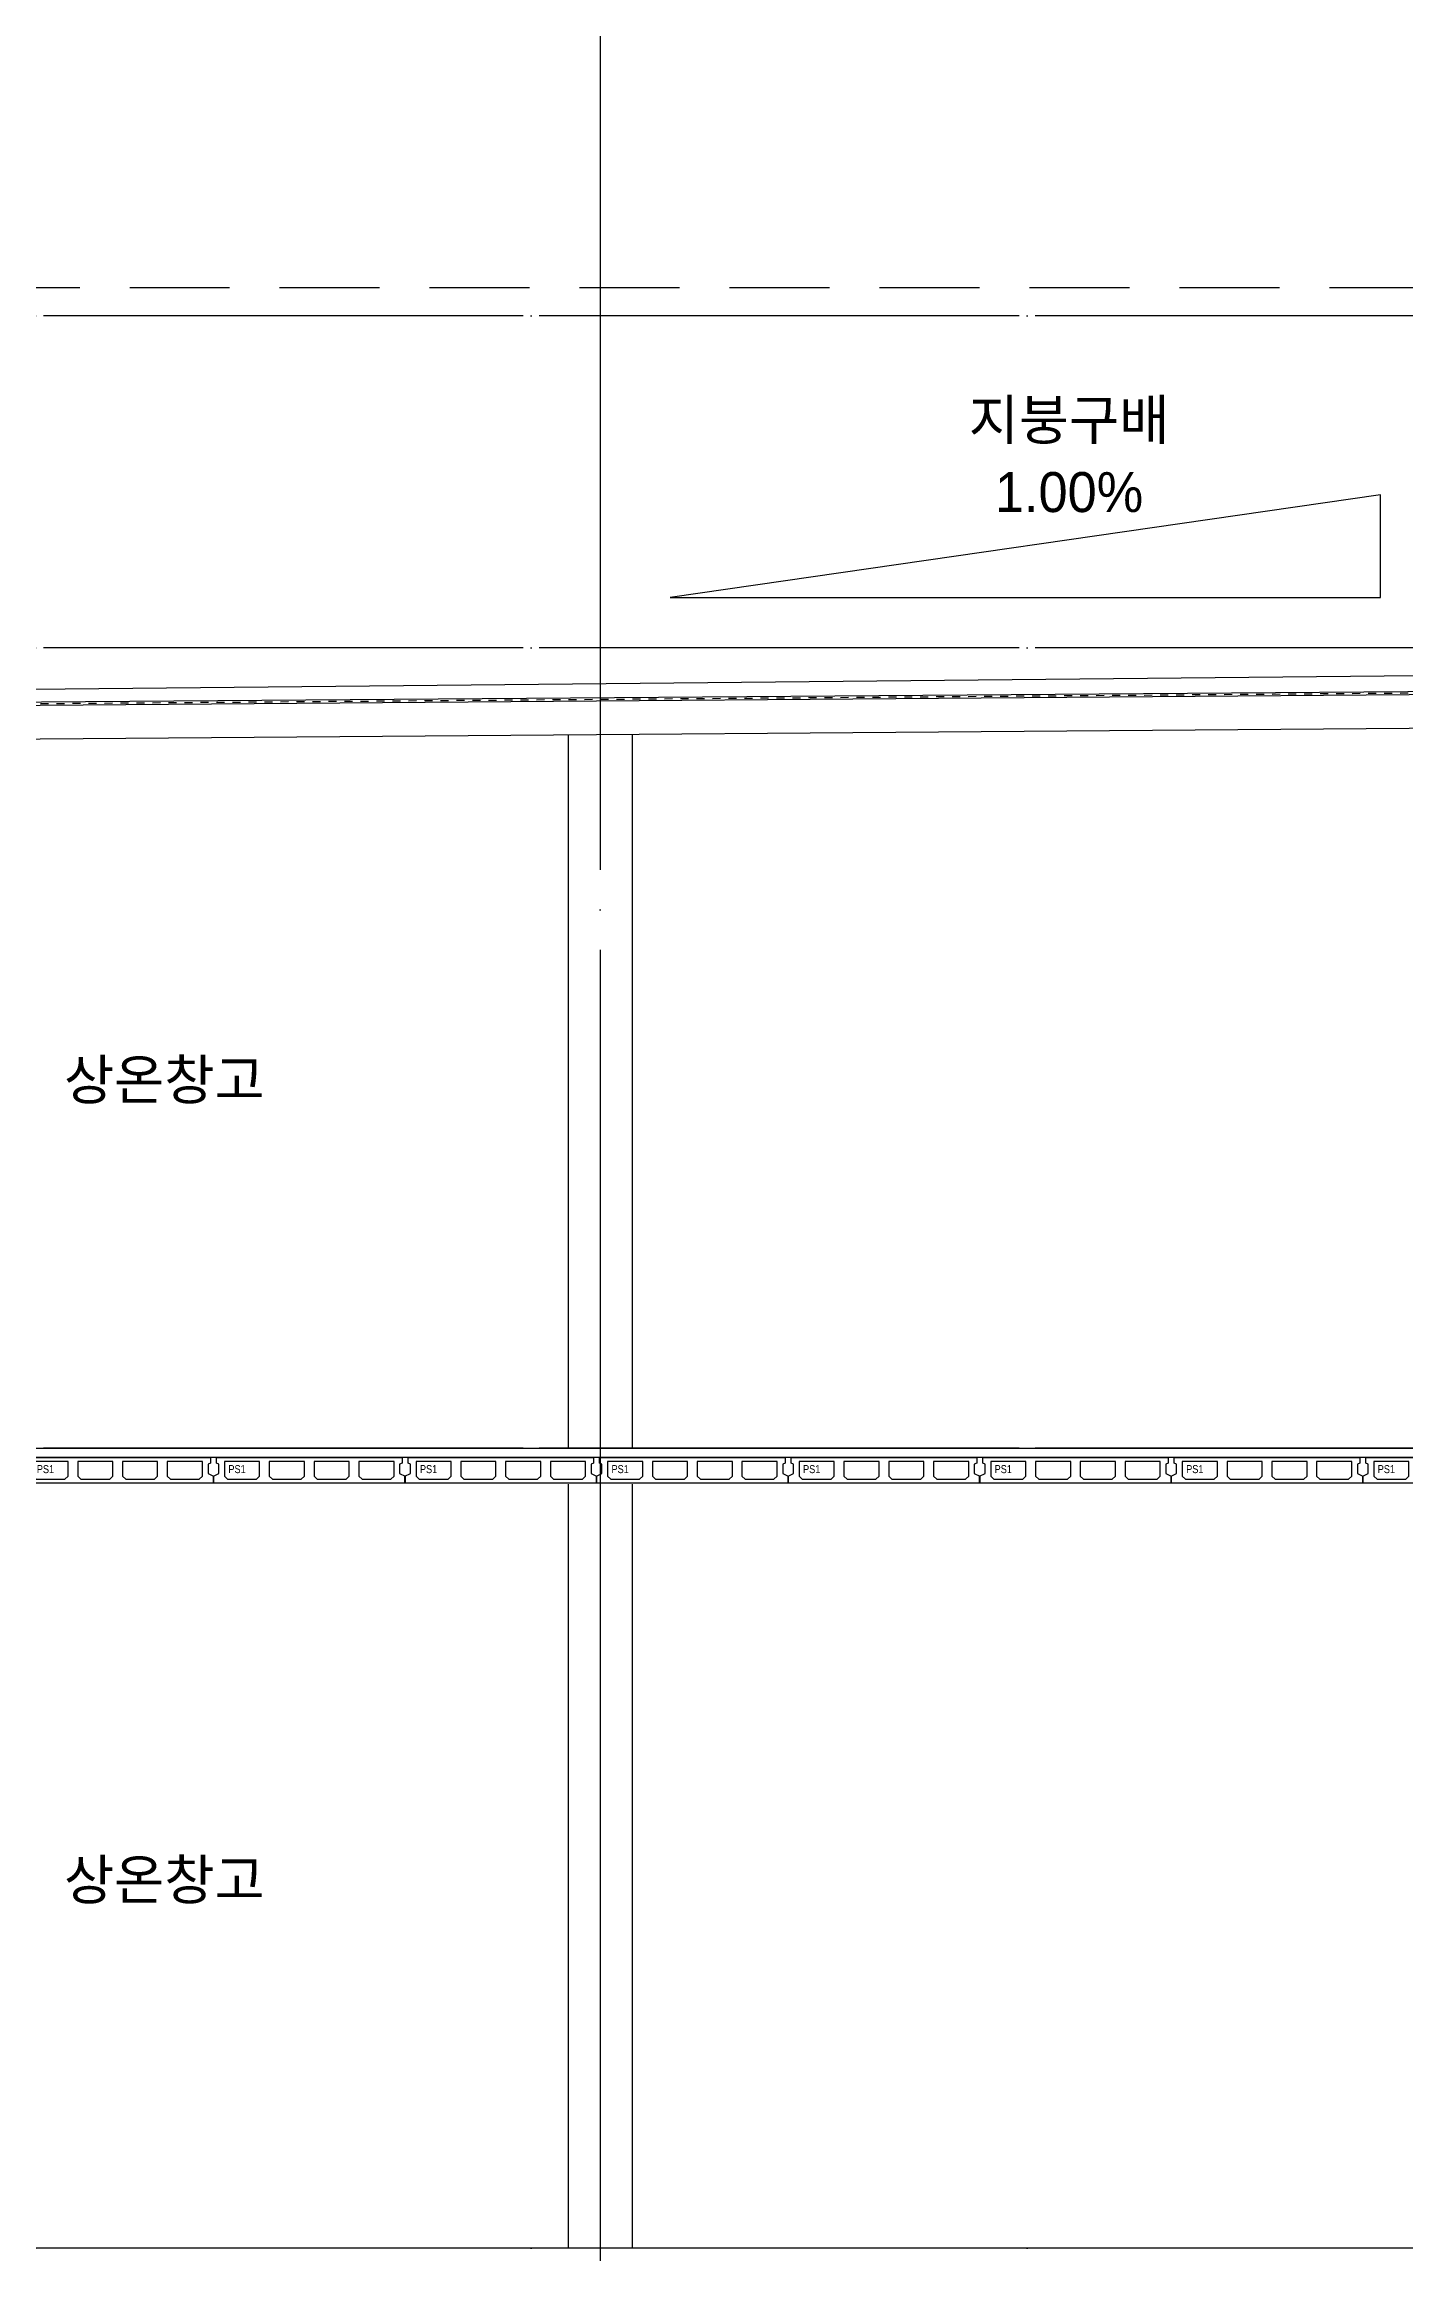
# Model space of a CAD drawing. Header units: millimetres. Extents: x 4754612 to 5801174, y 2368242 to 2777223.
# Drawn here: x 5478287 to 5495299, y 2430955 to 2458563 of the extents above; entities that cross this region are included whole.
import ezdxf
from ezdxf.enums import TextEntityAlignment as Align

# ---------------------------------------------------------------- set-up
doc = ezdxf.new("R2010")
doc.units = ezdxf.units.MM
doc.header["$LTSCALE"] = 1000
for name, pattern in [('03 단지-0902$0$HIDDEN', [0.375, 0.25, -0.125]), ('CEN', [6.2, 6, -0.1, 0, -0.1]), ('HIDDEN', [2, 1, -1])]:
    doc.linetypes.add(name, pattern=pattern)
doc.layers.get('DEFPOINTS').update_dxf_attribs({"color": 151})
for name, color, linetype in [('3 dim0', 7, 'Continuous'), ('A-ELE-8', 8, 'Continuous'), ('A-FIN-4', 9, 'Continuous'), ('A-FIN-5', 8, 'Continuous'), ('A-중심선', 10, 'CEN'), ('CON', 2, 'Continuous')]:
    doc.layers.add(name, color=color, linetype=linetype)
doc.layers.add('Guide-line', color=151, linetype='Continuous', plot=False)
doc.styles.add('A.NARROW', font='ARIALN.TTF')
doc.styles.add('돋움', font='')
doc.styles.get('돋움').set_extended_font_data('Dotum')

# ---------------------------------------------------------------- blocks, each defined once
blk = doc.blocks.new('zw$F401')
at = {"layer": 'CON'}
for points in [[(-2290, -200), (-2290, -80), (-2320, -70), (-2320, 0), (0, 0), (0, -70), (-30, -80), (-30, -200), (38, -230), (38, -308), (26, -320), (-2346, -320), (-2358, -308), (-2358, -230)], [(-1660, -50), (-1660, -230), (-1620, -270), (-1260, -270), (-1220, -230), (-1220, -50)], [(-660, -50), (-1100, -50), (-1100, -230), (-1060, -270), (-700, -270), (-660, -230)]]:
    blk.add_lwpolyline(points, close=True, dxfattribs=at)
for points in [[(-1780, -50), (-2220, -50), (-2220, -230), (-2180, -270), (-1820, -270), (-1780, -230), (-1780, -50)], [(-540, -50), (-540, -230), (-500, -270), (-140, -270), (-100, -230), (-100, -50), (-540, -50)]]:
    blk.add_lwpolyline(points, dxfattribs=at)
at = {"layer": 'DEFPOINTS', "style": 'A.NARROW'}
blk.add_text('PS1', height=100, dxfattribs=at).set_placement((-2171, -144), align=Align.MIDDLE_LEFT)

msp = doc.modelspace()

# ---------------------------------------------------------------- linework, layer by layer
at = {"layer": '3 dim0'}
msp.add_lwpolyline([(5486115.56, 2451645.427), (5494993.631, 2451645.427), (5494993.631, 2452931.704), (5486115.56, 2451645.427)], dxfattribs=at)
at = {"layer": 'A-ELE-8'}
for p, q in [((5484838.509, 2449927.866), (5484838.509, 2441015.382)), ((5485638.509, 2449934.062), (5485638.509, 2441015.382)), ((5484838.509, 2440565.382), (5484838.509, 2431015.382)), ((5485638.509, 2440565.382), (5485638.509, 2431015.382))]:
    msp.add_line(p, q, dxfattribs=at)
at = {"layer": 'A-FIN-4'}
for p, q in [((5452608.616, 2450244.083), (5538738.509, 2451105.382)), ((5538739.748, 2450805.381), (5452038.509, 2450133.822))]:
    msp.add_line(p, q, dxfattribs=at)
at = {"layer": 'A-FIN-5', "linetype": 'HIDDEN', "ltscale": 0.1}
msp.add_line((5538739.903, 2450785.382), (5452029.488, 2450113.751), dxfattribs=at)
at = {"layer": 'A-중심선', "ltscale": 5}
msp.add_line((5485238.509, 2478240.763), (5485238.509, 2392942.802), dxfattribs=at)
at = {"layer": 'A-중심선', "color": 4, "linetype": '03 단지-0902$0$HIDDEN', "ltscale": 5}
msp.add_line((5707480.986, 2455515.382), (5390179.76, 2455515.382), dxfattribs=at)
at = {"layer": 'A-중심선'}
for p, q in [((5707480.986, 2455165.382), (5390179.76, 2455165.382)), ((5707480.986, 2451015.382), (5390179.76, 2451015.382)), ((5707480.986, 2441015.382), (5390179.76, 2441015.382)), ((5707480.986, 2431015.382), (5390179.76, 2431015.382))]:
    msp.add_line(p, q, dxfattribs=at)
at = {"layer": 'CON'}
for p, q in [((5538740.058, 2450765.382), (5452238.509, 2450095.369)), ((5521638.509, 2450212.907), (5463644.587, 2449763.705)), ((5451838.509, 2441015.382), (5508518.509, 2441015.382))]:
    msp.add_line(p, q, dxfattribs=at)
for points in [[(5508368.509, 2440895.382), (5463638.509, 2440895.382)], [(5508368.509, 2440575.382), (5463638.509, 2440575.382)], [(5508518.509, 2431015.382), (5451838.509, 2431015.382)]]:
    msp.add_lwpolyline(points, dxfattribs=at)

# ---------------------------------------------------------------- block references
for p in [(5480366.009, 2440895.382), (5482761.009, 2440895.382), (5485156.009, 2440895.382), (5487551.009, 2440895.382), (5489946.009, 2440895.382), (5492341.009, 2440895.382), (5494736.009, 2440895.382), (5497131.009, 2440895.382)]:
    msp.add_blockref('zw$F401', p, dxfattribs=at)

# ---------------------------------------------------------------- texts
at = {"layer": '3 dim0', "style": '돋움'}
for s, p in [('지붕구배', (5491100.77, 2453867.379)), ('1.00%%%', (5491100.77, 2452964.184))]:
    msp.add_text(s, height=500, dxfattribs=at).set_placement(p, align=Align.MIDDLE_CENTER)
at = {"layer": 'Guide-line', "style": '돋움'}
for p in [(5479788.825, 2445620.042), (5479788.825, 2435620.042)]:
    msp.add_text('상온창고', height=500, dxfattribs=at).set_placement(p, align=Align.MIDDLE_CENTER)

doc.saveas('drawing.dxf')
